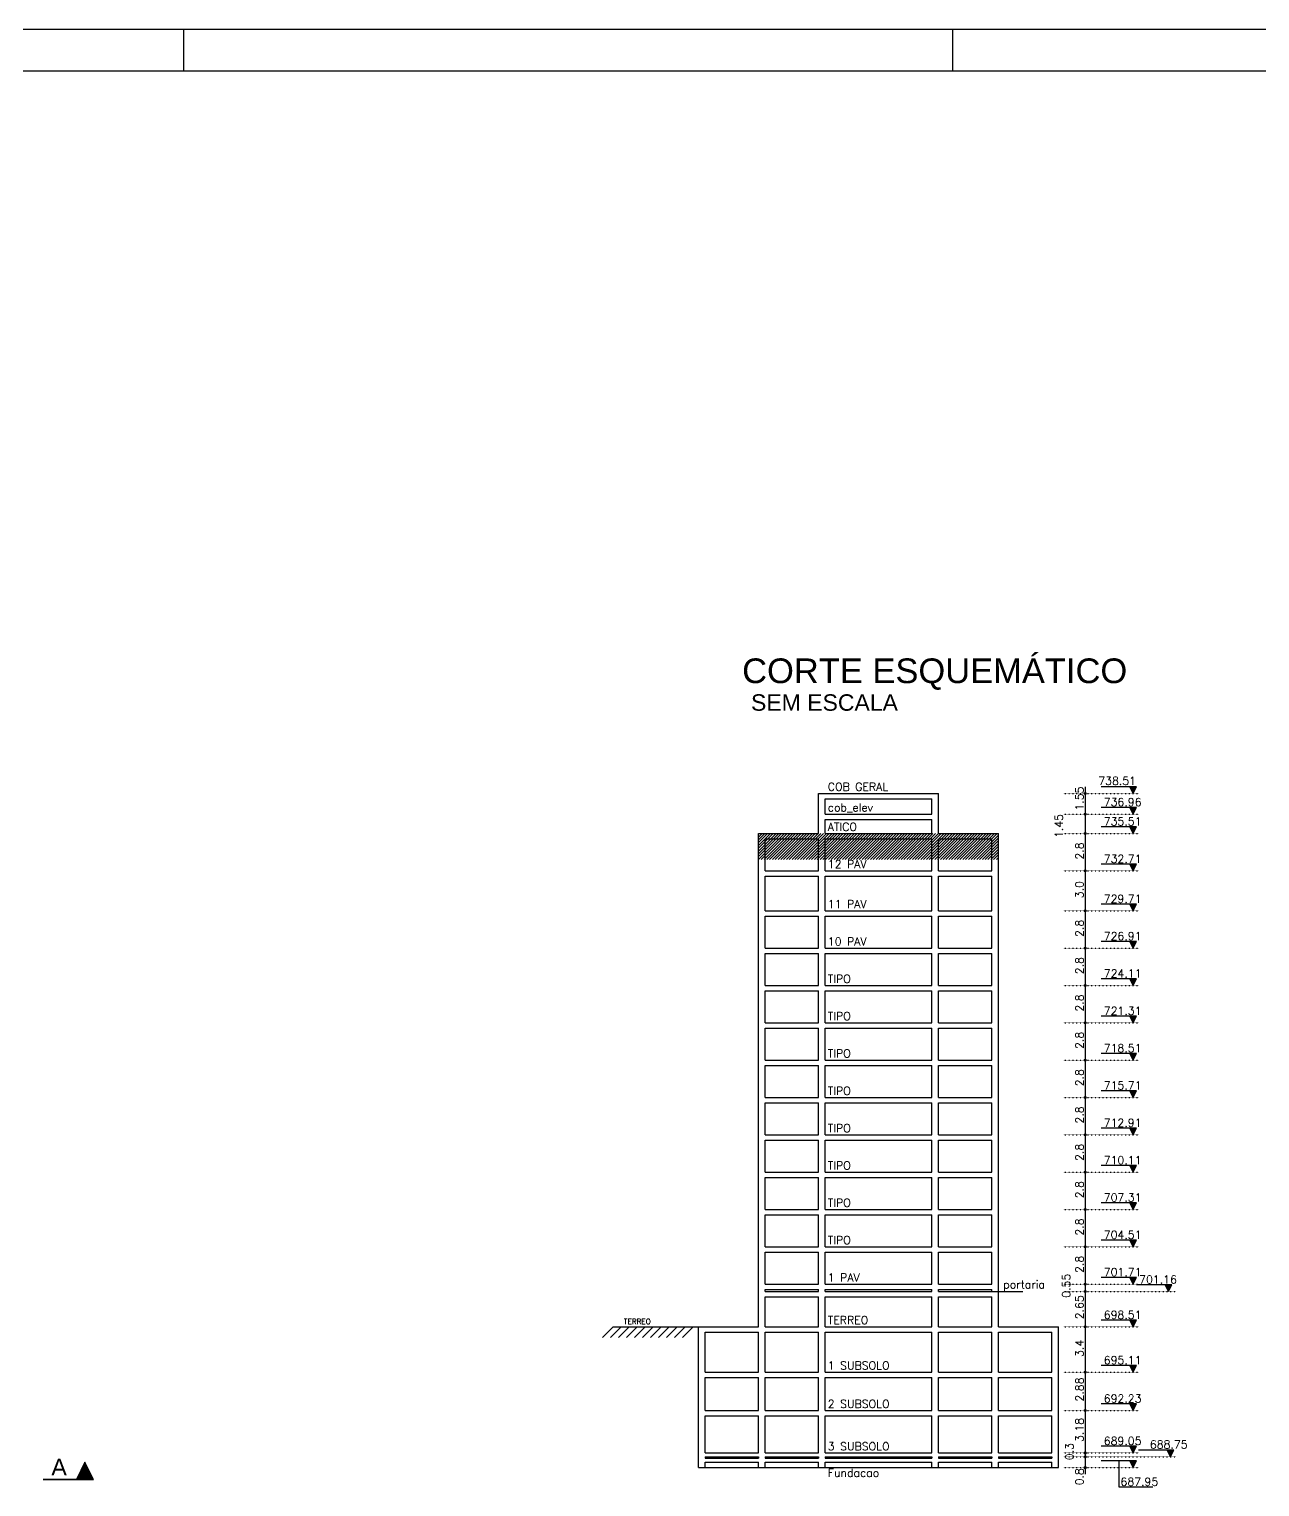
# Model space of a CAD drawing. Extents: x 37185 to 43130, y -8131 to -3926.
# Drawn here: x 40168 to 41649, y -5680 to -3926 of the extents above; entities that cross this region are included whole.
import ezdxf

# ---------------------------------------------------------------- set-up
doc = ezdxf.new("R2010")
doc.units = 0
doc.header["$MEASUREMENT"] = 0
doc.linetypes.add('ESTILO_TQS_0002', pattern=[0.4, 0.1, -0.3])
doc.layers.get('0').update_dxf_attribs({"linetype": 'CONTINUOUS'})
doc.layers.add('00VIEWPORT', color=255, linetype='CONTINUOUS', plot=False)
for name, color, linetype in [('200', 7, 'ESTILO_TQS_0002'), ('21', 5, 'CONTINUOUS'), ('216', 3, 'CONTINUOUS'), ('221', 11, 'CONTINUOUS'), ('226', 2, 'CONTINUOUS'), ('32', 7, 'CONTINUOUS'), ('35', 7, 'CONTINUOUS'), ('55', 12, 'CONTINUOUS'), ('75', 9, 'CONTINUOUS'), ('79', 12, 'CONTINUOUS')]:
    doc.layers.add(name, color=color, linetype=linetype)
doc.layers.add('WP_ANOTAÇÃO GERAL', color=2, linetype='CONTINUOUS', lineweight=13)
doc.styles.get("Standard").update_dxf_attribs({"font": 'ROMANS.SHX'})
doc.styles.add('TQS_ARIAL', font='arial.ttf')

# ---------------------------------------------------------------- blocks, each defined once
blk = doc.blocks.new('FOLHA A0 VIEWP')
at = {"layer": '00VIEWPORT', "linetype": 'Continuous'}
for p, q in [((37184.5, -3926.3), (43129.5, -3926.3)), ((40354.5, -3976.3), (40354.5, -3926.3)), ((41279.5, -3976.3), (41279.5, -3926.3)), ((37309.5, -3976.3), (43079.5, -3976.3))]:
    blk.add_line(p, q, dxfattribs=at)
blk = doc.blocks.new('_COTAZ')
for p, q in [((0.25, 0.5), (-2.4, 0.5)), ((0, 0), (-0.250001, 0.5)), ((-0.227705, 0.455408), (0.227705, 0.455408)), ((-0.205409, 0.410817), (0.205409, 0.410817)), ((-0.183113, 0.366225), (0.183113, 0.366225)), ((-0.160818, 0.321634), (0.160817, 0.321634)), ((-0.138522, 0.277043), (0.138521, 0.277042)), ((-0.116226, 0.232451), (0.116226, 0.232451)), ((-0.09393, 0.18786), (0.09393, 0.18786)), ((-0.071634, 0.143268), (0.071634, 0.143269)), ((-0.049338, 0.098677), (0.049338, 0.098677)), ((-0.027043, 0.054086), (0.027042, 0.054086)), ((0, 0), (0.25, 0.5))]:
    blk.add_line(p, q)
blk = doc.blocks.new('CT_GEN_LO')
for p, q in [((32019.6, -11189.1), (32019.6, -11183.2)), ((32019.6, -11183.2), (32026.9, -11183.2)), ((32019.6, -11205.8), (32019.6, -11189.1)), ((32026.9, -11183.2), (32143.5, -11183.2)), ((32026.9, -11189.1), (32143.5, -11189.1)), ((32026.9, -11205.8), (32026.9, -11189.1)), ((32143.5, -11183.2), (32150.8, -11183.2)), ((32143.5, -11205.8), (32143.5, -11189.1)), ((32150.8, -11189.1), (32150.8, -11183.2)), ((32150.8, -11205.8), (32150.8, -11189.1)), ((32019.6, -11211.7), (32019.6, -11205.8)), ((32019.6, -11227), (32019.6, -11211.7)), ((32026.9, -11205.8), (32143.5, -11205.8)), ((32026.9, -11211.7), (32143.5, -11211.7)), ((32026.9, -11227), (32026.9, -11211.7)), ((32143.5, -11227), (32143.5, -11211.7)), ((32150.8, -11211.7), (32150.8, -11205.8)), ((32150.8, -11227), (32150.8, -11211.7)), ((31954, -11232.8), (31954, -11227)), ((31954, -11227), (31961.3, -11227)), ((31954, -11267.8), (31954, -11232.8)), ((31961.3, -11227), (32019.6, -11227)), ((31961.3, -11232.8), (32019.6, -11232.8)), ((31961.3, -11267.8), (31961.3, -11232.8)), ((32019.6, -11267.8), (32019.6, -11232.8)), ((32019.6, -11267.8), (32019.6, -11232.8)), ((32026.9, -11227), (32143.5, -11227)), ((32026.9, -11232.8), (32143.5, -11232.8)), ((32026.9, -11267.8), (32026.9, -11232.8)), ((32143.5, -11267.8), (32143.5, -11232.8)), ((32150.8, -11227), (32209.1, -11227)), ((32150.8, -11232.8), (32209.1, -11232.8)), ((32150.8, -11267.8), (32150.8, -11232.8)), ((32150.8, -11267.8), (32150.8, -11232.8)), ((32209.1, -11227), (32216.4, -11227)), ((32209.1, -11267.8), (32209.1, -11232.8)), ((32216.4, -11232.8), (32216.4, -11227)), ((32216.4, -11267.8), (32216.4, -11232.8)), ((31954, -11273.6), (31954, -11267.8)), ((31961.3, -11267.8), (32019.6, -11267.8)), ((32026.9, -11267.8), (32143.5, -11267.8)), ((32150.8, -11267.8), (32209.1, -11267.8)), ((32216.4, -11273.6), (32216.4, -11267.8)), ((31954, -11311.5), (31954, -11273.6)), ((31961.3, -11273.6), (32019.6, -11273.6)), ((31961.3, -11311.5), (31961.3, -11273.6)), ((32019.6, -11311.5), (32019.6, -11273.6)), ((32019.6, -11311.5), (32019.6, -11273.6)), ((32026.9, -11273.6), (32143.5, -11273.6)), ((32026.9, -11311.5), (32026.9, -11273.6)), ((32143.5, -11311.5), (32143.5, -11273.6)), ((32150.8, -11273.6), (32209.1, -11273.6)), ((32150.8, -11311.5), (32150.8, -11273.6)), ((32150.8, -11311.5), (32150.8, -11273.6)), ((32209.1, -11311.5), (32209.1, -11273.6)), ((32216.4, -11311.5), (32216.4, -11273.6)), ((31954, -11317.4), (31954, -11311.5)), ((31961.3, -11311.5), (32019.6, -11311.5)), ((32026.9, -11311.5), (32143.5, -11311.5)), ((32150.8, -11311.5), (32209.1, -11311.5)), ((32216.4, -11317.4), (32216.4, -11311.5)), ((31954, -11352.4), (31954, -11317.4)), ((31961.3, -11317.4), (32019.6, -11317.4)), ((31961.3, -11352.4), (31961.3, -11317.4)), ((32019.6, -11352.4), (32019.6, -11317.4)), ((32019.6, -11352.4), (32019.6, -11317.4)), ((32026.9, -11317.4), (32143.5, -11317.4)), ((32026.9, -11352.4), (32026.9, -11317.4)), ((32143.5, -11352.4), (32143.5, -11317.4)), ((32150.8, -11317.4), (32209.1, -11317.4)), ((32150.8, -11352.4), (32150.8, -11317.4)), ((32150.8, -11352.4), (32150.8, -11317.4)), ((32209.1, -11352.4), (32209.1, -11317.4)), ((32216.4, -11352.4), (32216.4, -11317.4)), ((31954, -11358.2), (31954, -11352.4)), ((31954, -11393.2), (31954, -11358.2)), ((31961.3, -11352.4), (32019.6, -11352.4)), ((31961.3, -11358.2), (32019.6, -11358.2)), ((31961.3, -11393.2), (31961.3, -11358.2)), ((32019.6, -11393.2), (32019.6, -11358.2)), ((32019.6, -11393.2), (32019.6, -11358.2)), ((32026.9, -11352.4), (32143.5, -11352.4)), ((32026.9, -11358.2), (32143.5, -11358.2)), ((32026.9, -11393.2), (32026.9, -11358.2)), ((32143.5, -11393.2), (32143.5, -11358.2)), ((32150.8, -11352.4), (32209.1, -11352.4)), ((32150.8, -11358.2), (32209.1, -11358.2)), ((32150.8, -11393.2), (32150.8, -11358.2)), ((32150.8, -11393.2), (32150.8, -11358.2)), ((32209.1, -11393.2), (32209.1, -11358.2)), ((32216.4, -11358.2), (32216.4, -11352.4)), ((32216.4, -11393.2), (32216.4, -11358.2)), ((31954, -11399), (31954, -11393.2)), ((31961.3, -11393.2), (32019.6, -11393.2)), ((32026.9, -11393.2), (32143.5, -11393.2)), ((32150.8, -11393.2), (32209.1, -11393.2)), ((32216.4, -11399), (32216.4, -11393.2)), ((31954, -11434), (31954, -11399)), ((31961.3, -11399), (32019.6, -11399)), ((31961.3, -11434), (31961.3, -11399)), ((32019.6, -11434), (32019.6, -11399)), ((32019.6, -11434), (32019.6, -11399)), ((32026.9, -11399), (32143.5, -11399)), ((32026.9, -11434), (32026.9, -11399)), ((32143.5, -11434), (32143.5, -11399)), ((32150.8, -11399), (32209.1, -11399)), ((32150.8, -11434), (32150.8, -11399)), ((32150.8, -11434), (32150.8, -11399)), ((32209.1, -11434), (32209.1, -11399)), ((32216.4, -11434), (32216.4, -11399)), ((31954, -11439.9), (31954, -11434)), ((31954, -11474.8), (31954, -11439.9)), ((31961.3, -11434), (32019.6, -11434)), ((31961.3, -11439.9), (32019.6, -11439.9)), ((31961.3, -11474.8), (31961.3, -11439.9)), ((32019.6, -11474.8), (32019.6, -11439.9)), ((32019.6, -11474.8), (32019.6, -11439.9)), ((32026.9, -11434), (32143.5, -11434)), ((32026.9, -11439.9), (32143.5, -11439.9)), ((32026.9, -11474.8), (32026.9, -11439.9)), ((32143.5, -11474.8), (32143.5, -11439.9)), ((32150.8, -11434), (32209.1, -11434)), ((32150.8, -11439.9), (32209.1, -11439.9)), ((32150.8, -11474.8), (32150.8, -11439.9)), ((32150.8, -11474.8), (32150.8, -11439.9)), ((32209.1, -11474.8), (32209.1, -11439.9)), ((32216.4, -11439.9), (32216.4, -11434)), ((32216.4, -11474.8), (32216.4, -11439.9)), ((31954, -11480.7), (31954, -11474.8)), ((31961.3, -11474.8), (32019.6, -11474.8)), ((32026.9, -11474.8), (32143.5, -11474.8)), ((32150.8, -11474.8), (32209.1, -11474.8)), ((32216.4, -11480.7), (32216.4, -11474.8)), ((31954, -11515.7), (31954, -11480.7)), ((31961.3, -11480.7), (32019.6, -11480.7)), ((31961.3, -11515.7), (31961.3, -11480.7)), ((32019.6, -11515.7), (32019.6, -11480.7)), ((32019.6, -11515.7), (32019.6, -11480.7)), ((32026.9, -11480.7), (32143.5, -11480.7)), ((32026.9, -11515.7), (32026.9, -11480.7)), ((32143.5, -11515.7), (32143.5, -11480.7)), ((32150.8, -11480.7), (32209.1, -11480.7)), ((32150.8, -11515.7), (32150.8, -11480.7)), ((32150.8, -11515.7), (32150.8, -11480.7)), ((32209.1, -11515.7), (32209.1, -11480.7)), ((32216.4, -11515.7), (32216.4, -11480.7)), ((31954, -11521.5), (31954, -11515.7)), ((31954, -11556.5), (31954, -11521.5)), ((31961.3, -11515.7), (32019.6, -11515.7)), ((31961.3, -11521.5), (32019.6, -11521.5)), ((31961.3, -11556.5), (31961.3, -11521.5)), ((32019.6, -11556.5), (32019.6, -11521.5)), ((32019.6, -11556.5), (32019.6, -11521.5)), ((32026.9, -11515.7), (32143.5, -11515.7)), ((32026.9, -11521.5), (32143.5, -11521.5)), ((32026.9, -11556.5), (32026.9, -11521.5)), ((32143.5, -11556.5), (32143.5, -11521.5)), ((32150.8, -11515.7), (32209.1, -11515.7)), ((32150.8, -11521.5), (32209.1, -11521.5)), ((32150.8, -11556.5), (32150.8, -11521.5)), ((32150.8, -11556.5), (32150.8, -11521.5)), ((32209.1, -11556.5), (32209.1, -11521.5)), ((32216.4, -11521.5), (32216.4, -11515.7)), ((32216.4, -11556.5), (32216.4, -11521.5)), ((31954, -11562.3), (31954, -11556.5)), ((31954, -11597.3), (31954, -11562.3)), ((31961.3, -11556.5), (32019.6, -11556.5)), ((31961.3, -11562.3), (32019.6, -11562.3)), ((31961.3, -11597.3), (31961.3, -11562.3)), ((32019.6, -11597.3), (32019.6, -11562.3)), ((32019.6, -11597.3), (32019.6, -11562.3)), ((32026.9, -11556.5), (32143.5, -11556.5)), ((32026.9, -11562.3), (32143.5, -11562.3)), ((32026.9, -11597.3), (32026.9, -11562.3)), ((32143.5, -11597.3), (32143.5, -11562.3)), ((32150.8, -11556.5), (32209.1, -11556.5)), ((32150.8, -11562.3), (32209.1, -11562.3)), ((32150.8, -11597.3), (32150.8, -11562.3)), ((32150.8, -11597.3), (32150.8, -11562.3)), ((32209.1, -11597.3), (32209.1, -11562.3)), ((32216.4, -11562.3), (32216.4, -11556.5)), ((32216.4, -11597.3), (32216.4, -11562.3)), ((31954, -11603.1), (31954, -11597.3)), ((31954, -11638.1), (31954, -11603.1)), ((31961.3, -11597.3), (32019.6, -11597.3)), ((31961.3, -11603.1), (32019.6, -11603.1)), ((31961.3, -11638.1), (31961.3, -11603.1)), ((32019.6, -11638.1), (32019.6, -11603.1)), ((32019.6, -11638.1), (32019.6, -11603.1)), ((32026.9, -11597.3), (32143.5, -11597.3)), ((32026.9, -11603.1), (32143.5, -11603.1)), ((32026.9, -11638.1), (32026.9, -11603.1)), ((32143.5, -11638.1), (32143.5, -11603.1)), ((32150.8, -11597.3), (32209.1, -11597.3)), ((32150.8, -11603.1), (32209.1, -11603.1)), ((32150.8, -11638.1), (32150.8, -11603.1)), ((32150.8, -11638.1), (32150.8, -11603.1)), ((32209.1, -11638.1), (32209.1, -11603.1)), ((32216.4, -11603.1), (32216.4, -11597.3)), ((32216.4, -11638.1), (32216.4, -11603.1)), ((31954, -11644), (31954, -11638.1)), ((31954, -11679), (31954, -11644)), ((31961.3, -11638.1), (32019.6, -11638.1)), ((31961.3, -11644), (32019.6, -11644)), ((31961.3, -11679), (31961.3, -11644)), ((32019.6, -11679), (32019.6, -11644)), ((32019.6, -11679), (32019.6, -11644)), ((32026.9, -11638.1), (32143.5, -11638.1)), ((32026.9, -11644), (32143.5, -11644)), ((32026.9, -11679), (32026.9, -11644)), ((32143.5, -11679), (32143.5, -11644)), ((32150.8, -11638.1), (32209.1, -11638.1)), ((32150.8, -11644), (32209.1, -11644)), ((32150.8, -11679), (32150.8, -11644)), ((32150.8, -11679), (32150.8, -11644)), ((32209.1, -11679), (32209.1, -11644)), ((32216.4, -11644), (32216.4, -11638.1)), ((32216.4, -11679), (32216.4, -11644)), ((31954, -11684.8), (31954, -11679)), ((31961.3, -11679), (32019.6, -11679)), ((32026.9, -11679), (32143.5, -11679)), ((32150.8, -11679), (32209.1, -11679)), ((32216.4, -11684.8), (32216.4, -11679)), ((31954, -11719.8), (31954, -11684.8)), ((31961.3, -11684.8), (32019.6, -11684.8)), ((31961.3, -11719.8), (31961.3, -11684.8)), ((32019.6, -11719.8), (32019.6, -11684.8)), ((32019.6, -11719.8), (32019.6, -11684.8)), ((32026.9, -11684.8), (32143.5, -11684.8)), ((32026.9, -11719.8), (32026.9, -11684.8)), ((32143.5, -11719.8), (32143.5, -11684.8)), ((32150.8, -11684.8), (32209.1, -11684.8)), ((32150.8, -11719.8), (32150.8, -11684.8)), ((32150.8, -11719.8), (32150.8, -11684.8)), ((32209.1, -11719.8), (32209.1, -11684.8)), ((32216.4, -11719.8), (32216.4, -11684.8)), ((31954, -11725.6), (31954, -11719.8)), ((31954, -11727.8), (31954, -11725.6)), ((31954, -11733.6), (31954, -11727.8)), ((31961.3, -11719.8), (32019.6, -11719.8)), ((31961.3, -11725.6), (32019.6, -11725.6)), ((31961.3, -11727.8), (31961.3, -11725.6)), ((31961.3, -11727.8), (32019.6, -11727.8)), ((32019.6, -11727.8), (32019.6, -11725.6)), ((32019.6, -11727.8), (32019.6, -11725.6)), ((32026.9, -11719.8), (32143.5, -11719.8)), ((32026.9, -11725.6), (32143.5, -11725.6)), ((32026.9, -11727.8), (32026.9, -11725.6)), ((32026.9, -11727.8), (32143.5, -11727.8)), ((32143.5, -11727.8), (32143.5, -11725.6)), ((32150.8, -11719.8), (32209.1, -11719.8)), ((32150.8, -11725.6), (32209.1, -11725.6)), ((32150.8, -11727.8), (32150.8, -11725.6)), ((32150.8, -11727.8), (32150.8, -11725.6)), ((32150.8, -11727.8), (32209.1, -11727.8)), ((32209.1, -11727.8), (32209.1, -11725.6)), ((32216.4, -11725.6), (32216.4, -11719.8)), ((32216.4, -11727.8), (32216.4, -11725.6)), ((32216.4, -11733.6), (32216.4, -11727.8)), ((31954, -11766.4), (31954, -11733.6)), ((31961.3, -11733.6), (32019.6, -11733.6)), ((31961.3, -11766.4), (31961.3, -11733.6)), ((32019.6, -11766.4), (32019.6, -11733.6)), ((32019.6, -11766.4), (32019.6, -11733.6)), ((32026.9, -11733.6), (32143.5, -11733.6)), ((32026.9, -11766.4), (32026.9, -11733.6)), ((32143.5, -11766.4), (32143.5, -11733.6)), ((32150.8, -11733.6), (32209.1, -11733.6)), ((32150.8, -11766.4), (32150.8, -11733.6)), ((32150.8, -11766.4), (32150.8, -11733.6)), ((32209.1, -11766.4), (32209.1, -11733.6)), ((32216.4, -11766.4), (32216.4, -11733.6)), ((31795.1, -11766.4), (31783.4, -11778.1)), ((31803.8, -11766.4), (31792.1, -11778.1)), ((31795.1, -11766.4), (31888.4, -11766.4)), ((31812.6, -11766.4), (31800.9, -11778.1)), ((31821.3, -11766.4), (31809.6, -11778.1)), ((31830, -11766.4), (31818.4, -11778.1)), ((31838.8, -11766.4), (31827.1, -11778.1)), ((31847.5, -11766.4), (31835.9, -11778.1)), ((31856.3, -11766.4), (31844.6, -11778.1)), ((31865, -11766.4), (31853.4, -11778.1)), ((31873.8, -11766.4), (31862.1, -11778.1)), ((31882.5, -11766.4), (31870.9, -11778.1)), ((31888.4, -11816), (31888.4, -11766.4)), ((31888.4, -11766.4), (31895.7, -11766.4)), ((31895.7, -11766.4), (31954, -11766.4)), ((31895.7, -11772.3), (31954, -11772.3)), ((31895.7, -11816), (31895.7, -11772.3)), ((31954, -11816), (31954, -11772.3)), ((31954, -11816), (31954, -11772.3)), ((31961.3, -11766.4), (32019.6, -11766.4)), ((31961.3, -11772.3), (32019.6, -11772.3)), ((31961.3, -11816), (31961.3, -11772.3)), ((32019.6, -11816), (32019.6, -11772.3)), ((32019.6, -11816), (32019.6, -11772.3)), ((32026.9, -11766.4), (32143.5, -11766.4)), ((32026.9, -11772.3), (32143.5, -11772.3)), ((32026.9, -11816), (32026.9, -11772.3)), ((32143.5, -11816), (32143.5, -11772.3)), ((32150.8, -11766.4), (32209.1, -11766.4)), ((32150.8, -11772.3), (32209.1, -11772.3)), ((32150.8, -11816), (32150.8, -11772.3)), ((32150.8, -11816), (32150.8, -11772.3)), ((32209.1, -11816), (32209.1, -11772.3)), ((32216.4, -11766.4), (32274.7, -11766.4)), ((32216.4, -11772.3), (32274.7, -11772.3)), ((32216.4, -11816), (32216.4, -11772.3)), ((32216.4, -11816), (32216.4, -11772.3)), ((32274.7, -11766.4), (32282, -11766.4)), ((32274.7, -11816), (32274.7, -11772.3)), ((32282, -11816), (32282, -11766.4)), ((31888.4, -11858), (31888.4, -11816)), ((31895.7, -11816), (31954, -11816)), ((31895.7, -11821.8), (31954, -11821.8)), ((31895.7, -11858), (31895.7, -11821.8)), ((31954, -11858), (31954, -11821.8)), ((31954, -11858), (31954, -11821.8)), ((31961.3, -11816), (32019.6, -11816)), ((31961.3, -11821.8), (32019.6, -11821.8)), ((31961.3, -11858), (31961.3, -11821.8)), ((32019.6, -11858), (32019.6, -11821.8)), ((32019.6, -11858), (32019.6, -11821.8)), ((32026.9, -11816), (32143.5, -11816)), ((32026.9, -11821.8), (32143.5, -11821.8)), ((32026.9, -11858), (32026.9, -11821.8)), ((32143.5, -11858), (32143.5, -11821.8)), ((32150.8, -11816), (32209.1, -11816)), ((32150.8, -11821.8), (32209.1, -11821.8)), ((32150.8, -11858), (32150.8, -11821.8)), ((32150.8, -11858), (32150.8, -11821.8)), ((32209.1, -11858), (32209.1, -11821.8)), ((32216.4, -11816), (32274.7, -11816)), ((32216.4, -11821.8), (32274.7, -11821.8)), ((32216.4, -11858), (32216.4, -11821.8)), ((32216.4, -11858), (32216.4, -11821.8)), ((32274.7, -11858), (32274.7, -11821.8)), ((32282, -11858), (32282, -11816)), ((31888.4, -11904.4), (31888.4, -11858)), ((31895.7, -11858), (31954, -11858)), ((31961.3, -11858), (32019.6, -11858)), ((32026.9, -11858), (32143.5, -11858)), ((32150.8, -11858), (32209.1, -11858)), ((32216.4, -11858), (32274.7, -11858)), ((32282, -11904.4), (32282, -11858)), ((31895.7, -11863.8), (31954, -11863.8)), ((31895.7, -11904.4), (31895.7, -11863.8)), ((31954, -11904.4), (31954, -11863.8)), ((31954, -11904.4), (31954, -11863.8)), ((31961.3, -11863.8), (32019.6, -11863.8)), ((31961.3, -11904.4), (31961.3, -11863.8)), ((32019.6, -11904.4), (32019.6, -11863.8)), ((32019.6, -11904.4), (32019.6, -11863.8)), ((32026.9, -11863.8), (32143.5, -11863.8)), ((32026.9, -11904.4), (32026.9, -11863.8)), ((32143.5, -11904.4), (32143.5, -11863.8)), ((32150.8, -11863.8), (32209.1, -11863.8)), ((32150.8, -11904.4), (32150.8, -11863.8)), ((32150.8, -11904.4), (32150.8, -11863.8)), ((32209.1, -11904.4), (32209.1, -11863.8)), ((32216.4, -11863.8), (32274.7, -11863.8)), ((32216.4, -11904.4), (32216.4, -11863.8)), ((32216.4, -11904.4), (32216.4, -11863.8)), ((32274.7, -11904.4), (32274.7, -11863.8)), ((31888.4, -11908.7), (31888.4, -11904.4)), ((31895.7, -11904.4), (31954, -11904.4)), ((31961.3, -11904.4), (32019.6, -11904.4)), ((32026.9, -11904.4), (32143.5, -11904.4)), ((32150.8, -11904.4), (32209.1, -11904.4)), ((32216.4, -11904.4), (32274.7, -11904.4)), ((32282, -11908.7), (32282, -11904.4)), ((31888.4, -11920.4), (31888.4, -11908.7)), ((31888.4, -11920.4), (32282, -11920.4)), ((31895.7, -11908.7), (31954, -11908.7)), ((31895.7, -11908.7), (31895.7, -11910.2)), ((31895.7, -11910.2), (31954, -11910.2)), ((31895.7, -11914.6), (31954, -11914.6)), ((31895.7, -11920.4), (31895.7, -11914.6)), ((31895.7, -11920.4), (31954, -11920.4)), ((31954, -11908.7), (31954, -11910.2)), ((31954, -11908.7), (31954, -11910.2)), ((31954, -11920.4), (31954, -11914.6)), ((31954, -11920.4), (31954, -11914.6)), ((31961.3, -11908.7), (32019.6, -11908.7)), ((31961.3, -11908.7), (31961.3, -11910.2)), ((31961.3, -11910.2), (32019.6, -11910.2)), ((31961.3, -11914.6), (32019.6, -11914.6)), ((31961.3, -11920.4), (31961.3, -11914.6)), ((31961.3, -11920.4), (32019.6, -11920.4)), ((32019.6, -11908.7), (32019.6, -11910.2)), ((32019.6, -11908.7), (32019.6, -11910.2)), ((32019.6, -11920.4), (32019.6, -11914.6)), ((32019.6, -11920.4), (32019.6, -11914.6)), ((32026.9, -11908.7), (32143.5, -11908.7)), ((32026.9, -11908.7), (32026.9, -11910.2)), ((32026.9, -11910.2), (32143.5, -11910.2)), ((32026.9, -11914.6), (32143.5, -11914.6)), ((32026.9, -11920.4), (32026.9, -11914.6)), ((32026.9, -11920.4), (32143.5, -11920.4)), ((32143.5, -11908.7), (32143.5, -11910.2)), ((32143.5, -11920.4), (32143.5, -11914.6)), ((32150.8, -11908.7), (32209.1, -11908.7)), ((32150.8, -11908.7), (32150.8, -11910.2)), ((32150.8, -11908.7), (32150.8, -11910.2)), ((32150.8, -11910.2), (32209.1, -11910.2)), ((32150.8, -11914.6), (32209.1, -11914.6)), ((32150.8, -11920.4), (32150.8, -11914.6)), ((32150.8, -11920.4), (32150.8, -11914.6)), ((32150.8, -11920.4), (32209.1, -11920.4)), ((32209.1, -11908.7), (32209.1, -11910.2)), ((32209.1, -11920.4), (32209.1, -11914.6)), ((32216.4, -11908.7), (32274.7, -11908.7)), ((32216.4, -11908.7), (32216.4, -11910.2)), ((32216.4, -11908.7), (32216.4, -11910.2)), ((32216.4, -11910.2), (32274.7, -11910.2)), ((32216.4, -11914.6), (32274.7, -11914.6)), ((32216.4, -11920.4), (32216.4, -11914.6)), ((32216.4, -11920.4), (32216.4, -11914.6)), ((32216.4, -11920.4), (32274.7, -11920.4)), ((32274.7, -11908.7), (32274.7, -11910.2)), ((32274.7, -11920.4), (32274.7, -11914.6)), ((32282, -11920.4), (32282, -11908.7))]:
    blk.add_line(p, q)
at = {"color": 12, "linetype": 'Continuous'}
blk.add_line((32209.1, -11727.8), (32242.9, -11727.8), dxfattribs=at)
blk.add_lwpolyline([(32348, -11913.1), (32348, -11941.4), (32385.3, -11941.4)], dxfattribs=at)
at = {"layer": '200'}
for p, q in [((32287.9, -11183.2), (32369.5, -11183.2)), ((32287.9, -11205.8), (32369.5, -11205.8)), ((32287.9, -11227), (32369.5, -11227)), ((32287.9, -11267.8), (32369.5, -11267.8)), ((32287.9, -11311.5), (32369.5, -11311.5)), ((32287.9, -11352.4), (32369.5, -11352.4)), ((32287.9, -11393.2), (32369.5, -11393.2)), ((32287.9, -11434), (32369.5, -11434)), ((32287.9, -11474.8), (32369.5, -11474.8)), ((32287.9, -11515.7), (32369.5, -11515.7)), ((32287.9, -11556.5), (32369.5, -11556.5)), ((32287.9, -11597.3), (32369.5, -11597.3)), ((32287.9, -11638.1), (32369.5, -11638.1)), ((32287.9, -11679), (32369.5, -11679)), ((32287.9, -11719.8), (32369.5, -11719.8)), ((32287.9, -11727.8), (32410.5, -11727.8)), ((32287.9, -11766.4), (32369.5, -11766.4)), ((32287.9, -11816), (32369.5, -11816)), ((32287.9, -11858), (32369.5, -11858)), ((32287.9, -11904.4), (32369.5, -11904.4)), ((32287.9, -11908.7), (32410.5, -11908.7)), ((32287.9, -11920.4), (32369.5, -11920.4))]:
    blk.add_line(p, q, dxfattribs=at)
at = {"layer": '216', "color": 7}
for p, q in [((32311.2, -11176), (32311.2, -11213.1)), ((32311.2, -11198.6), (32311.2, -11234.3)), ((32311.2, -11219.7), (32311.2, -11275.1)), ((32311.2, -11260.5), (32311.2, -11318.8)), ((32311.2, -11304.3), (32311.2, -11359.7)), ((32311.2, -11345.1), (32311.2, -11400.5)), ((32311.2, -11385.9), (32311.2, -11441.3)), ((32311.2, -11426.7), (32311.2, -11482.1)), ((32311.2, -11467.6), (32311.2, -11523)), ((32311.2, -11508.4), (32311.2, -11563.8)), ((32311.2, -11549.2), (32311.2, -11604.6)), ((32311.2, -11590), (32311.2, -11645.4)), ((32311.2, -11630.9), (32311.2, -11686.3)), ((32311.2, -11671.7), (32311.2, -11727.1)), ((32311.2, -11712.5), (32311.2, -11735.1)), ((32311.2, -11720.5), (32311.2, -11773.7)), ((32311.2, -11759.2), (32311.2, -11823.3)), ((32311.2, -11808.7), (32311.2, -11865.3)), ((32311.2, -11850.7), (32311.2, -11911.7)), ((32311.2, -11897.1), (32311.2, -11916)), ((32311.2, -11901.5), (32311.2, -11927.7))]:
    blk.add_line(p, q, dxfattribs=at)
at = {"layer": '221', "color": 7}
for p, q in [((32287.9, -11183.2), (32287.9, -11183.2)), ((32287.9, -11205.8), (32287.9, -11205.8)), ((32369.5, -11205.8), (32369.5, -11205.8)), ((32287.9, -11227), (32287.9, -11227)), ((32369.5, -11227), (32369.5, -11227)), ((32287.9, -11267.8), (32287.9, -11267.8)), ((32369.5, -11267.8), (32369.5, -11267.8)), ((32287.9, -11311.5), (32287.9, -11311.5)), ((32369.5, -11311.5), (32369.5, -11311.5)), ((32287.9, -11352.4), (32287.9, -11352.4)), ((32369.5, -11352.4), (32369.5, -11352.4)), ((32287.9, -11393.2), (32287.9, -11393.2)), ((32369.5, -11393.2), (32369.5, -11393.2)), ((32287.9, -11434), (32287.9, -11434)), ((32369.5, -11434), (32369.5, -11434)), ((32287.9, -11474.8), (32287.9, -11474.8)), ((32369.5, -11474.8), (32369.5, -11474.8)), ((32287.9, -11515.7), (32287.9, -11515.7)), ((32369.5, -11515.7), (32369.5, -11515.7)), ((32287.9, -11556.5), (32287.9, -11556.5)), ((32369.5, -11556.5), (32369.5, -11556.5)), ((32287.9, -11597.3), (32287.9, -11597.3)), ((32369.5, -11597.3), (32369.5, -11597.3)), ((32287.9, -11638.1), (32287.9, -11638.1)), ((32369.5, -11638.1), (32369.5, -11638.1)), ((32287.9, -11679), (32287.9, -11679)), ((32369.5, -11679), (32369.5, -11679)), ((32287.9, -11719.8), (32287.9, -11719.8)), ((32287.9, -11727.8), (32287.9, -11727.8)), ((32369.5, -11719.8), (32369.5, -11719.8)), ((32369.5, -11727.8), (32369.5, -11727.8)), ((32287.9, -11766.4), (32287.9, -11766.4)), ((32369.5, -11766.4), (32369.5, -11766.4)), ((32287.9, -11816), (32287.9, -11816)), ((32369.5, -11816), (32369.5, -11816)), ((32287.9, -11858), (32287.9, -11858)), ((32369.5, -11858), (32369.5, -11858)), ((32287.9, -11904.4), (32287.9, -11904.4)), ((32369.5, -11904.4), (32369.5, -11904.4)), ((32287.9, -11908.7), (32287.9, -11908.7)), ((32369.5, -11908.7), (32369.5, -11908.7)), ((32369.5, -11920.4), (32369.5, -11920.4))]:
    blk.add_line(p, q, dxfattribs=at)
at = {"layer": '226', "color": 7}
for centre, radius in [((32311.2, -11183.2), 1.17), ((32311.2, -11183.2), 0.583), ((32311.2, -11205.8), 1.17), ((32311.2, -11205.8), 1.17), ((32311.2, -11205.8), 0.583), ((32311.2, -11205.8), 0.583), ((32311.2, -11227), 1.17), ((32311.2, -11227), 1.17), ((32311.2, -11227), 0.583), ((32311.2, -11227), 0.583), ((32311.2, -11267.8), 1.17), ((32311.2, -11267.8), 1.17), ((32311.2, -11267.8), 0.583), ((32311.2, -11267.8), 0.583), ((32311.2, -11311.5), 1.17), ((32311.2, -11311.5), 1.17), ((32311.2, -11311.5), 0.583), ((32311.2, -11311.5), 0.583), ((32311.2, -11352.4), 1.17), ((32311.2, -11352.4), 1.17), ((32311.2, -11352.4), 0.583), ((32311.2, -11352.4), 0.583), ((32311.2, -11393.2), 1.17), ((32311.2, -11393.2), 1.17), ((32311.2, -11393.2), 0.583), ((32311.2, -11393.2), 0.583), ((32311.2, -11434), 1.17), ((32311.2, -11434), 1.17), ((32311.2, -11434), 0.583), ((32311.2, -11434), 0.583), ((32311.2, -11474.8), 1.17), ((32311.2, -11474.8), 1.17), ((32311.2, -11474.8), 0.583), ((32311.2, -11474.8), 0.583), ((32311.2, -11515.7), 1.17), ((32311.2, -11515.7), 1.17), ((32311.2, -11515.7), 0.583), ((32311.2, -11515.7), 0.583), ((32311.2, -11556.5), 1.17), ((32311.2, -11556.5), 1.17), ((32311.2, -11556.5), 0.583), ((32311.2, -11556.5), 0.583), ((32311.2, -11597.3), 1.17), ((32311.2, -11597.3), 1.17), ((32311.2, -11597.3), 0.583), ((32311.2, -11597.3), 0.583), ((32311.2, -11638.1), 1.17), ((32311.2, -11638.1), 1.17), ((32311.2, -11638.1), 0.583), ((32311.2, -11638.1), 0.583), ((32311.2, -11679), 1.17), ((32311.2, -11679), 1.17), ((32311.2, -11679), 0.583), ((32311.2, -11679), 0.583), ((32311.2, -11719.8), 1.17), ((32311.2, -11719.8), 1.17), ((32311.2, -11727.8), 1.17), ((32311.2, -11727.8), 1.17), ((32311.2, -11719.8), 0.583), ((32311.2, -11719.8), 0.583), ((32311.2, -11727.8), 0.583), ((32311.2, -11727.8), 0.583), ((32311.2, -11766.4), 1.17), ((32311.2, -11766.4), 1.17), ((32311.2, -11766.4), 0.583), ((32311.2, -11766.4), 0.583), ((32311.2, -11816), 1.17), ((32311.2, -11816), 1.17), ((32311.2, -11816), 0.583), ((32311.2, -11816), 0.583), ((32311.2, -11858), 1.17), ((32311.2, -11858), 1.17), ((32311.2, -11858), 0.583), ((32311.2, -11858), 0.583), ((32311.2, -11904.4), 1.17), ((32311.2, -11904.4), 1.17), ((32311.2, -11904.4), 0.583), ((32311.2, -11904.4), 0.583), ((32311.2, -11908.7), 1.17), ((32311.2, -11908.7), 1.17), ((32311.2, -11920.4), 1.17), ((32311.2, -11908.7), 0.583), ((32311.2, -11908.7), 0.583), ((32311.2, -11920.4), 0.583)]:
    blk.add_circle(centre, radius, dxfattribs=at)
at = {"xscale": 14.58, "yscale": 14.58, "zscale": 0.1458}
for p in [(32363.7, -11183.2), (32363.7, -11205.8), (32363.7, -11227), (32363.7, -11267.8), (32363.7, -11311.5), (32363.7, -11352.4), (32363.7, -11393.2), (32363.7, -11434), (32363.7, -11474.8), (32363.7, -11515.7), (32363.7, -11556.5), (32363.7, -11597.3), (32363.7, -11638.1), (32363.7, -11679), (32363.7, -11719.8), (32402.3, -11727.8), (32363.7, -11766.4), (32363.7, -11816), (32363.7, -11858), (32363.7, -11904.4), (32404.5, -11908.7), (32363.7, -11920.4)]:
    blk.add_blockref('_COTAZ', p, dxfattribs=at)
for s, height, p in [('COB GERAL', 8.75, (32029.8, -11180.3)), ('738.51', 8.75, (32325.6, -11173.8)), ('736.96', 8.75, (32331.6, -11197.1)), ('cob_elev ', 8.75, (32029.8, -11202.9)), ('ATICO    ', 8.75, (32029.8, -11224.1)), ('735.51', 8.75, (32331.6, -11218.2)), ('732.71', 8.75, (32331.6, -11259.1)), ('12 PAV   ', 8.75, (32029.8, -11264.9)), ('11 PAV   ', 8.75, (32029.8, -11308.6)), ('729.71', 8.75, (32331.6, -11302.8)), ('10 PAV   ', 8.75, (32029.8, -11349.5)), ('726.91', 8.75, (32331.6, -11343.6)), ('724.11', 8.75, (32331.6, -11384.4)), ('TIPO     ', 8.75, (32029.8, -11390.3)), ('TIPO     ', 8.75, (32029.8, -11431.1)), ('721.31', 8.75, (32331.6, -11425.3)), ('718.51', 8.75, (32331.6, -11466.1)), ('TIPO     ', 8.75, (32029.8, -11471.9)), ('TIPO     ', 8.75, (32029.8, -11512.8)), ('715.71', 8.75, (32331.6, -11506.9)), ('712.91', 8.75, (32331.6, -11547.7)), ('TIPO     ', 8.75, (32029.8, -11553.6)), ('TIPO     ', 8.75, (32029.8, -11594.4)), ('710.11', 8.75, (32331.6, -11588.6)), ('TIPO     ', 8.75, (32029.8, -11635.2)), ('707.31', 8.75, (32331.6, -11629.4)), ('TIPO     ', 8.75, (32029.8, -11676)), ('704.51', 8.75, (32331.6, -11670.2)), ('1 PAV    ', 8.75, (32029.8, -11716.9)), ('portaria', 8.75, (32221.6, -11724.5)), ('701.71', 8.75, (32331.6, -11711)), ('701.16', 8.75, (32370.3, -11719.1)), ('TERREO', 5.83, (31806.7, -11763.5)), ('TERREO   ', 8.75, (32029.8, -11763.5)), ('698.51', 8.75, (32331.6, -11757.7)), ('1 SUBSOLO', 8.75, (32029.8, -11813.1)), ('695.11', 8.75, (32331.6, -11807.3)), ('692.23', 8.75, (32331.6, -11849.3)), ('2 SUBSOLO', 8.75, (32029.8, -11855.1)), ('689.05', 8.75, (32331.6, -11895.6)), ('3 SUBSOLO', 8.75, (32029.8, -11901.5)), ('688.75', 8.75, (32382, -11899.5)), ('Fundacao ', 8.75, (32029.8, -11930.5)), ('687.95', 8.75, (32349.9, -11940.2))]:
    blk.add_text(s, height=height).set_placement(p)
at = {"layer": '221', "color": 7}
for s, p in [('1.55', (32309.4, -11202)), ('1.45', (32286.9, -11232)), ('2.8', (32309.4, -11255.6)), ('3.0', (32309.4, -11297.8)), ('2.8', (32309.4, -11340.1)), ('2.8', (32309.4, -11380.9)), ('2.8', (32309.4, -11421.8)), ('2.8', (32309.4, -11462.6)), ('2.8', (32309.4, -11503.4)), ('2.8', (32309.4, -11544.2)), ('2.8', (32309.4, -11585.1)), ('2.8', (32309.4, -11625.9)), ('2.8', (32309.4, -11666.7)), ('2.8', (32309.4, -11707.5)), ('0.55', (32294.9, -11734.7)), ('2.65', (32309.4, -11758.2)), ('3.4', (32309.4, -11799.4)), ('2.88', (32309.4, -11848.1)), ('3.18', (32309.4, -11892.3)), ('0.3', (32298.5, -11912.3)), ('0.8', (32309.4, -11939.8))]:
    blk.add_text(s, height=8.75, rotation=90, dxfattribs=at).set_placement(p)
at = {"layer": '32', "linetype": 'Continuous', "style": 'TQS_ARIAL'}
blk.add_text('CORTE ESQUEMÁTICO', height=27, dxfattribs=at).set_placement((31936.1, -11062.6))
at = {"layer": '35', "linetype": 'Continuous', "style": 'TQS_ARIAL'}
blk.add_text('SEM ESCALA', height=18, dxfattribs=at).set_placement((31945.8, -11092.8))

msp = doc.modelspace()

# ---------------------------------------------------------------- hatches: boundary and pattern name
at = {"layer": 'WP_ANOTAÇÃO GERAL'}
h = msp.add_hatch(dxfattribs=at)
h.set_pattern_fill('ANSI31', color=240, scale=0.75, style=0)
h.set_pattern_definition([(45, (10223.455, 235.3525), (-1.68379802, 1.68379802), [])])
h.paths.add_polyline_path([(41045.87, -4925.06), (41334.55, -4925.06), (41334.55, -4893.76), (41045.87, -4893.76)])

# ---------------------------------------------------------------- linework, layer by layer
at = {"layer": '75', "linetype": 'Continuous'}
for p, q in [((40235.64, -5650.15), (40225.31, -5670.81)), ((40235.64, -5650.35), (40225.41, -5670.81)), ((40241.92, -5662.92), (40229.35, -5662.92)), ((40241.12, -5661.32), (40230.15, -5661.32)), ((40240.33, -5659.74), (40230.95, -5659.73)), ((40239.53, -5658.13), (40231.75, -5658.13)), ((40238.73, -5656.54), (40232.54, -5656.54)), ((40237.93, -5654.94), (40233.34, -5654.94)), ((40237.13, -5653.34), (40234.14, -5653.34)), ((40236.34, -5651.75), (40234.94, -5651.75)), ((40246.01, -5670.89), (40235.64, -5650.15)), ((40245.87, -5670.81), (40235.64, -5650.35)), ((40245.87, -5670.81), (40185.21, -5670.81)), ((40185.21, -5670.89), (40246.01, -5670.89)), ((40245.11, -5669.3), (40226.16, -5669.3)), ((40244.31, -5667.7), (40226.96, -5667.7)), ((40243.52, -5666.11), (40227.76, -5666.11)), ((40242.72, -5664.51), (40228.55, -5664.51))]:
    msp.add_line(p, q, dxfattribs=at)
at = {"layer": '79', "linetype": 'Continuous'}
msp.add_lwpolyline([(40245.87, -5670.81), (40235.64, -5650.35), (40225.41, -5670.81), (40245.87, -5670.81)], dxfattribs=at)

# ---------------------------------------------------------------- block references
at = {"layer": '21'}
msp.add_blockref('FOLHA A0 VIEWP', (0, 0), dxfattribs=at)
msp.add_blockref('FOLHA A0 VIEWP', (0, 0), dxfattribs=at)
at = {"layer": '55', "color": 12, "linetype": 'Continuous', "xscale": 1.1, "yscale": 1.1, "zscale": 1.1}
msp.add_blockref('CT_GEN_LO', (5896.49, 7455.92), dxfattribs=at)

# ---------------------------------------------------------------- texts
at = {"layer": '75', "linetype": 'Continuous', "style": 'TQS_ARIAL'}
msp.add_text('A', height=20, dxfattribs=at).set_placement((40195.21, -5665.89))

doc.saveas('drawing.dxf')
